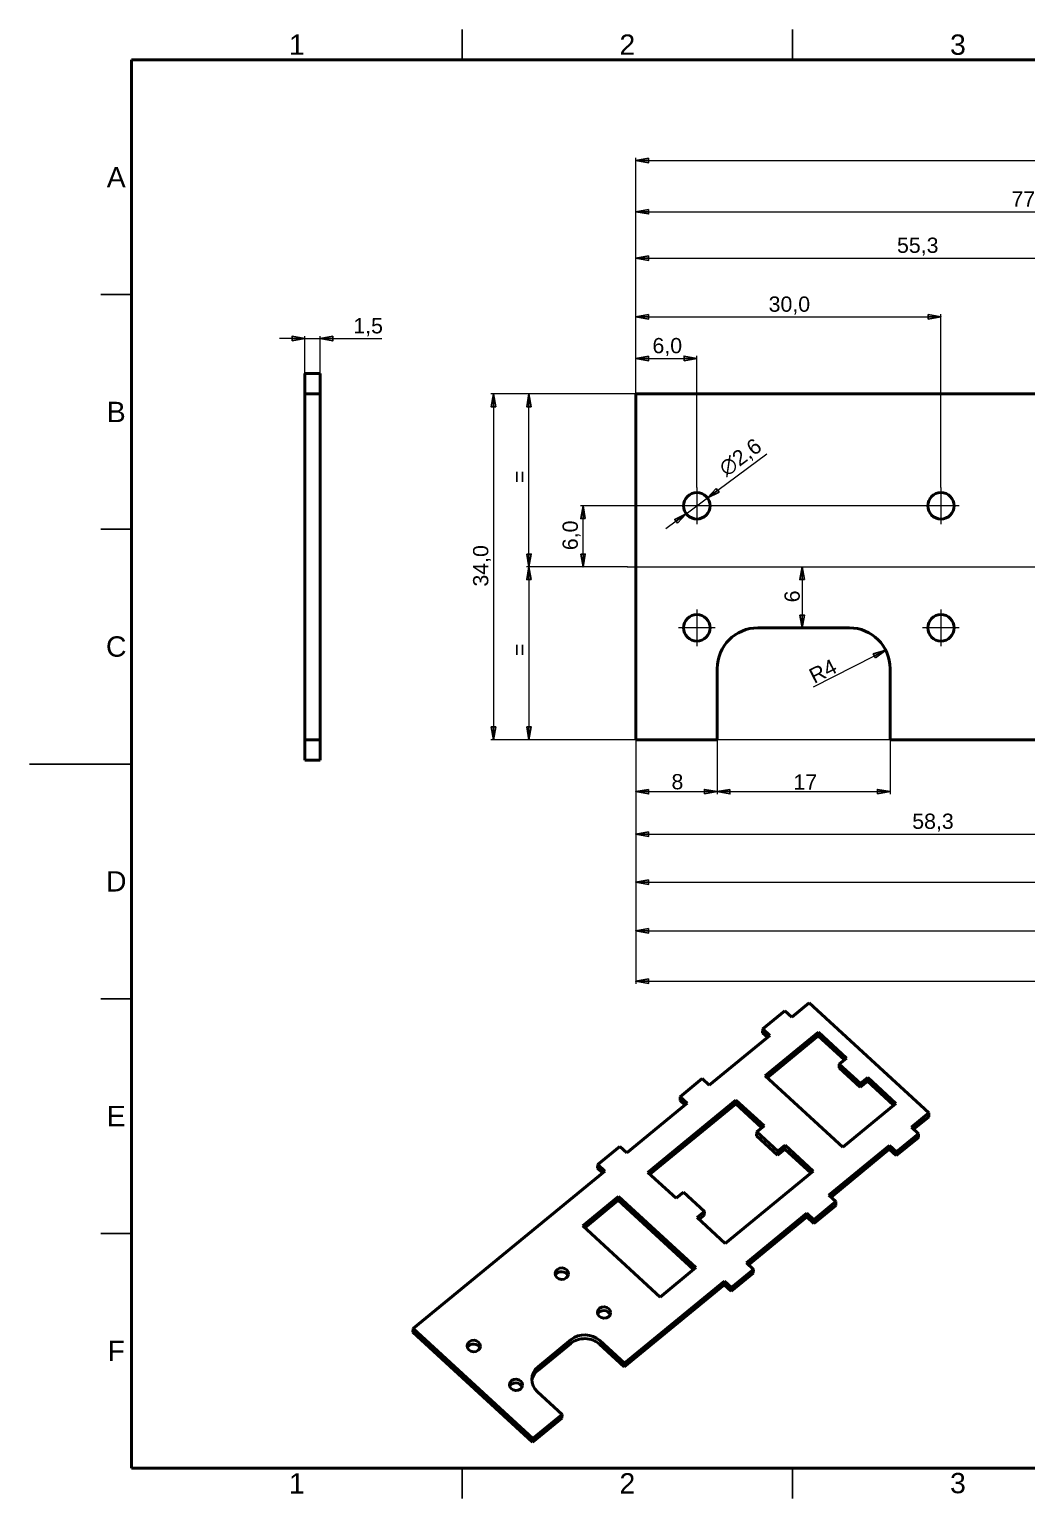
# Model space of a CAD drawing. Header units: millimetres. Extents: x 0 to 208, y 2 to 146.
# Drawn here: x 0 to 98, y 2 to 146.5 of the extents above; entities that cross this region are included whole.
import ezdxf

# ---------------------------------------------------------------- set-up
doc = ezdxf.new("R2010")
doc.units = ezdxf.units.MM
doc.header["$LTSCALE"] = 0.5
doc.linetypes.add('CHAIN', pattern=[0.3543, 0.2362, -0.0295, 0.0591, -0.0295])
for name, color, linetype, lineweight in [('Center Mark(INTECO)', 7, 'CHAIN', 18), ('Centerline(INTECO)', 7, 'CHAIN', 18), ('Dimensions(INTECO)', 7, 'Continuous', 25), ('Sketch Geometry(INTECO)', 7, 'Continuous', 50), ('Symbols(INTECO)', 7, 'Continuous', 18)]:
    doc.layers.add(name, color=color, linetype=linetype, lineweight=lineweight)
doc.layers.add('Visible Edges(INTECO)', color=7, linetype='Continuous', lineweight=50, true_color=0x262659)
doc.styles.add('Current-ISO-INTECO', font='arial.ttf')
doc.styles.add('Current-ISO-INTECODimensionsText', font='arial.ttf')
doc.dimstyles.new('ISO - INTECO', dxfattribs={"dimscale": 0.5, "dimtxt": 3, "dimasz": 2.5, "dimexe": 0.5, "dimexo": 0, "dimgap": 0.4, "dimtad": 1, "dimrnd": 1e-08, "dimzin": 0, "dimtxsty": 'Current-ISO-INTECODimensionsText', "dimblk": 'Filled-3', "dimcen": 0.09, "dimdle": 7, "dimclrd": 7, "dimclre": 7, "dimclrt": 7, "dimadec": 1, "dimazin": 0, "dimtfac": 0.666667, "dimtmove": 0, "dimatfit": 3, "dimfxl": 1, "dimtolj": 1, "dimlwd": 15, "dimlwe": 15, "dimarcsym": 0})

# ---------------------------------------------------------------- blocks, each defined once
blk = doc.blocks.new('Borders INTECO Okvir')
at = {"layer": 'Sketch Geometry(INTECO)', "lineweight": 25}
for p, q in [((85, 293), (85, 287)), ((150, 293), (150, 287)), ((14, 240.83), (20, 240.83)), ((14, 194.67), (20, 194.67)), ((17, 148.5), (-0.07, 148.5)), ((14, 148.5), (20, 148.5)), ((14, 102.33), (20, 102.33)), ((14, 56.17), (20, 56.17)), ((85, 4), (85, 10)), ((150, 4), (150, 10))]:
    blk.add_line(p, q, dxfattribs=at)
at = {"layer": 'Sketch Geometry(INTECO)'}
for p, q in [((410, 287), (20, 287)), ((20, 287), (20, 10)), ((20, 10), (410, 10))]:
    blk.add_line(p, q, dxfattribs=at)
at = {"layer": 'Symbols(INTECO)', "color": 7, "char_height": 4, "style": 'Current-ISO-INTECO'}
for s, insert, attachment_point in [('\\fArial|b0|i0;\\H4.0000;1', (52.5, 292), 2), ('\\fArial|b0|i0;\\H4.0000;2', (117.5, 292), 2), ('\\fArial|b0|i0;\\H4.0000;3', (182.5, 292), 2), ('\\fArial|b0|i0;\\H4.0000;A', (17, 263.92), 5), ('\\fArial|b0|i0;\\H4.0000;B', (17, 217.75), 5), ('\\fArial|b0|i0;\\H4.0000;C', (17, 171.58), 5), ('\\fArial|b0|i0;\\H4.0000;D', (17, 125.42), 5), ('\\fArial|b0|i0;\\H4.0000;E', (17, 79.25), 5), ('\\fArial|b0|i0;\\H4.0000;F', (17, 33.08), 5), ('\\fArial|b0|i0;\\H4.0000;1', (52.5, 5), 8), ('\\fArial|b0|i0;\\H4.0000;2', (117.5, 5), 8), ('\\fArial|b0|i0;\\H4.0000;3', (182.5, 5), 8)]:
    blk.add_mtext(s, dxfattribs=dict(at, insert=insert, attachment_point=attachment_point))
blk = doc.blocks.new('Filled-3')
at = {"color": 0}
for p, q in [((0, 0), (-1, 0.18)), ((-1, 0.18), (-1, -0.18)), ((-1, 0), (0, 0)), ((-1, -0.18), (0, 0))]:
    blk.add_line(p, q, dxfattribs=at)
at = {"color": 0, "flags": 128}
blk.add_lwpolyline([(-1, -0.18), (0, 0), (-1, 0.18), (-1, -0.18)], dxfattribs=at)
at = {"color": 0}
blk.add_solid([(-1, -0.18), (0, 0), (-1, 0.18), (-1, -0.18)], dxfattribs=at)
blk = doc.blocks.new('*D25')
at = {"layer": 'Defpoints', "color": 0, "linetype": 'Continuous', "transparency": 16777216}
for p in [(65.58, 114.14), (59.58, 110.64), (65.58, 101.44)]:
    blk.add_point(p, dxfattribs=at)
at = {"layer": 'Dimensions(INTECO)', "color": 7, "linetype": 'Continuous', "lineweight": 15, "transparency": 16777216}
for p, q in [((59.58, 110.64), (59.58, 114.39)), ((65.58, 101.44), (65.58, 114.39)), ((60.83, 114.14), (64.33, 114.14))]:
    blk.add_line(p, q, dxfattribs=at)
at = {"layer": 'Dimensions(INTECO)', "color": 7, "linetype": 'Continuous', "lineweight": 15, "transparency": 16777216, "xscale": 1.25, "yscale": 1.25, "zscale": 1.25, "rotation": 180}
blk.add_blockref('Filled-3', (59.58, 114.14), dxfattribs=at)
at = {"layer": 'Dimensions(INTECO)', "color": 7, "linetype": 'Continuous', "lineweight": 15, "transparency": 16777216, "xscale": 1.25, "yscale": 1.25, "zscale": 1.25}
blk.add_blockref('Filled-3', (65.58, 114.14), dxfattribs=at)
at = {"layer": 'Dimensions(INTECO)', "color": 7, "linetype": 'Continuous', "lineweight": 18, "transparency": 16777216, "insert": (61.22, 116.15), "char_height": 1.5, "attachment_point": 1, "style": 'Current-ISO-INTECODimensionsText'}
blk.add_mtext('\\A1;6,0', dxfattribs=at)
blk = doc.blocks.new('*D26')
at = {"layer": 'Defpoints', "color": 0, "linetype": 'Continuous', "transparency": 16777216}
for p in [(89.58, 118.23), (59.58, 110.64), (89.58, 101.44)]:
    blk.add_point(p, dxfattribs=at)
at = {"layer": 'Dimensions(INTECO)', "color": 7, "linetype": 'Continuous', "lineweight": 15, "transparency": 16777216}
for p, q in [((59.58, 110.64), (59.58, 118.48)), ((60.83, 118.23), (88.33, 118.23)), ((89.58, 101.44), (89.58, 118.48))]:
    blk.add_line(p, q, dxfattribs=at)
at = {"layer": 'Dimensions(INTECO)', "color": 7, "linetype": 'Continuous', "lineweight": 15, "transparency": 16777216, "xscale": 1.25, "yscale": 1.25, "zscale": 1.25, "rotation": 180}
blk.add_blockref('Filled-3', (59.58, 118.23), dxfattribs=at)
at = {"layer": 'Dimensions(INTECO)', "color": 7, "linetype": 'Continuous', "lineweight": 15, "transparency": 16777216, "xscale": 1.25, "yscale": 1.25, "zscale": 1.25}
blk.add_blockref('Filled-3', (89.58, 118.23), dxfattribs=at)
at = {"layer": 'Dimensions(INTECO)', "color": 7, "linetype": 'Continuous', "lineweight": 18, "transparency": 16777216, "insert": (72.64, 120.23), "char_height": 1.5, "attachment_point": 1, "style": 'Current-ISO-INTECODimensionsText'}
blk.add_mtext('\\A1;30,0', dxfattribs=at)
blk = doc.blocks.new('*D27')
at = {"layer": 'Defpoints', "color": 0, "linetype": 'Continuous', "transparency": 16777216}
for p in [(114.83, 124.01), (114.83, 112.89), (59.58, 110.64)]:
    blk.add_point(p, dxfattribs=at)
at = {"layer": 'Dimensions(INTECO)', "color": 7, "linetype": 'Continuous', "lineweight": 15, "transparency": 16777216}
for p, q in [((59.58, 110.64), (59.58, 124.26)), ((60.83, 124.01), (113.58, 124.01)), ((114.83, 112.89), (114.83, 124.26))]:
    blk.add_line(p, q, dxfattribs=at)
at = {"layer": 'Dimensions(INTECO)', "color": 7, "linetype": 'Continuous', "lineweight": 15, "transparency": 16777216, "xscale": 1.25, "yscale": 1.25, "zscale": 1.25, "rotation": 180}
blk.add_blockref('Filled-3', (59.58, 124.01), dxfattribs=at)
at = {"layer": 'Dimensions(INTECO)', "color": 7, "linetype": 'Continuous', "lineweight": 15, "transparency": 16777216, "xscale": 1.25, "yscale": 1.25, "zscale": 1.25}
blk.add_blockref('Filled-3', (114.83, 124.01), dxfattribs=at)
at = {"layer": 'Dimensions(INTECO)', "color": 7, "linetype": 'Continuous', "lineweight": 18, "transparency": 16777216, "insert": (85.26, 126.02), "char_height": 1.5, "attachment_point": 1, "style": 'Current-ISO-INTECODimensionsText'}
blk.add_mtext('\\A1;55,3', dxfattribs=at)
blk = doc.blocks.new('*D28')
at = {"layer": 'Defpoints', "color": 0, "linetype": 'Continuous', "transparency": 16777216}
for p in [(137.33, 128.57), (137.33, 112.64), (59.58, 110.64)]:
    blk.add_point(p, dxfattribs=at)
at = {"layer": 'Dimensions(INTECO)', "color": 7, "linetype": 'Continuous', "lineweight": 15, "transparency": 16777216}
for p, q in [((59.58, 110.64), (59.58, 128.82)), ((137.33, 112.64), (137.33, 128.82)), ((60.83, 128.57), (136.08, 128.57))]:
    blk.add_line(p, q, dxfattribs=at)
at = {"layer": 'Dimensions(INTECO)', "color": 7, "linetype": 'Continuous', "lineweight": 15, "transparency": 16777216, "xscale": 1.25, "yscale": 1.25, "zscale": 1.25, "rotation": 180}
blk.add_blockref('Filled-3', (59.58, 128.57), dxfattribs=at)
at = {"layer": 'Dimensions(INTECO)', "color": 7, "linetype": 'Continuous', "lineweight": 15, "transparency": 16777216, "xscale": 1.25, "yscale": 1.25, "zscale": 1.25}
blk.add_blockref('Filled-3', (137.33, 128.57), dxfattribs=at)
at = {"layer": 'Dimensions(INTECO)', "color": 7, "linetype": 'Continuous', "lineweight": 18, "transparency": 16777216, "insert": (96.51, 130.57), "char_height": 1.5, "attachment_point": 1, "style": 'Current-ISO-INTECODimensionsText'}
blk.add_mtext('\\A1;77,8', dxfattribs=at)
blk = doc.blocks.new('*D29')
at = {"layer": 'Defpoints', "color": 0, "linetype": 'Continuous', "transparency": 16777216}
for p in [(159.83, 133.61), (159.83, 112.89), (59.58, 110.64)]:
    blk.add_point(p, dxfattribs=at)
at = {"layer": 'Dimensions(INTECO)', "color": 7, "linetype": 'Continuous', "lineweight": 15, "transparency": 16777216}
for p, q in [((59.58, 110.64), (59.58, 133.86)), ((60.83, 133.61), (158.58, 133.61)), ((159.83, 112.89), (159.83, 133.86))]:
    blk.add_line(p, q, dxfattribs=at)
at = {"layer": 'Dimensions(INTECO)', "color": 7, "linetype": 'Continuous', "lineweight": 15, "transparency": 16777216, "xscale": 1.25, "yscale": 1.25, "zscale": 1.25, "rotation": 180}
blk.add_blockref('Filled-3', (59.58, 133.61), dxfattribs=at)
at = {"layer": 'Dimensions(INTECO)', "color": 7, "linetype": 'Continuous', "lineweight": 15, "transparency": 16777216, "xscale": 1.25, "yscale": 1.25, "zscale": 1.25}
blk.add_blockref('Filled-3', (159.83, 133.61), dxfattribs=at)
at = {"layer": 'Dimensions(INTECO)', "color": 7, "linetype": 'Continuous', "lineweight": 18, "transparency": 16777216, "insert": (107.25, 135.62), "char_height": 1.5, "attachment_point": 1, "style": 'Current-ISO-INTECODimensionsText'}
blk.add_mtext('\\A1;100,3', dxfattribs=at)
blk = doc.blocks.new('*D30')
at = {"layer": 'Defpoints', "color": 0, "linetype": 'Continuous', "transparency": 16777216}
for p in [(54.39, 99.64), (87.78, 99.64), (58.75, 93.64)]:
    blk.add_point(p, dxfattribs=at)
at = {"layer": 'Dimensions(INTECO)', "color": 7, "linetype": 'Continuous', "lineweight": 15, "transparency": 16777216}
for p, q in [((87.78, 99.64), (54.14, 99.64)), ((54.39, 94.89), (54.39, 98.39)), ((58.75, 93.64), (54.14, 93.64))]:
    blk.add_line(p, q, dxfattribs=at)
at = {"layer": 'Dimensions(INTECO)', "color": 7, "linetype": 'Continuous', "lineweight": 15, "transparency": 16777216, "xscale": 1.25, "yscale": 1.25, "zscale": 1.25}
for p, rotation in [((54.39, 99.64), 90), ((54.39, 93.64), 270)]:
    blk.add_blockref('Filled-3', p, dxfattribs=dict(at, rotation=rotation))
at = {"layer": 'Dimensions(INTECO)', "color": 7, "linetype": 'Continuous', "lineweight": 18, "transparency": 16777216, "insert": (52.38, 95.28), "char_height": 1.5, "attachment_point": 1, "rotation": 90, "style": 'Current-ISO-INTECODimensionsText'}
blk.add_mtext('\\A1;6,0', dxfattribs=at)
blk = doc.blocks.new('*D31')
at = {"layer": 'Defpoints', "color": 0, "linetype": 'Continuous', "transparency": 16777216}
for p in [(117.83, 96.64), (59.58, 76.64), (117.83, 67.36)]:
    blk.add_point(p, dxfattribs=at)
at = {"layer": 'Dimensions(INTECO)', "color": 7, "linetype": 'Continuous', "lineweight": 15, "transparency": 16777216}
for p, q in [((117.83, 96.64), (117.83, 67.11)), ((59.58, 76.64), (59.58, 67.11)), ((60.83, 67.36), (116.58, 67.36))]:
    blk.add_line(p, q, dxfattribs=at)
at = {"layer": 'Dimensions(INTECO)', "color": 7, "linetype": 'Continuous', "lineweight": 15, "transparency": 16777216, "xscale": 1.25, "yscale": 1.25, "zscale": 1.25, "rotation": 180}
blk.add_blockref('Filled-3', (59.58, 67.36), dxfattribs=at)
at = {"layer": 'Dimensions(INTECO)', "color": 7, "linetype": 'Continuous', "lineweight": 15, "transparency": 16777216, "xscale": 1.25, "yscale": 1.25, "zscale": 1.25}
blk.add_blockref('Filled-3', (117.83, 67.36), dxfattribs=at)
at = {"layer": 'Dimensions(INTECO)', "color": 7, "linetype": 'Continuous', "lineweight": 18, "transparency": 16777216, "insert": (86.76, 69.37), "char_height": 1.5, "attachment_point": 1, "style": 'Current-ISO-INTECODimensionsText'}
blk.add_mtext('\\A1;58,3', dxfattribs=at)
blk = doc.blocks.new('*D32')
at = {"layer": 'Defpoints', "color": 0, "linetype": 'Continuous', "transparency": 16777216}
for p in [(141.83, 82.64), (59.58, 76.64), (141.83, 62.64)]:
    blk.add_point(p, dxfattribs=at)
at = {"layer": 'Dimensions(INTECO)', "color": 7, "linetype": 'Continuous', "lineweight": 15, "transparency": 16777216}
for p, q in [((141.83, 82.64), (141.83, 62.39)), ((59.58, 76.64), (59.58, 62.39)), ((60.83, 62.64), (140.58, 62.64))]:
    blk.add_line(p, q, dxfattribs=at)
at = {"layer": 'Dimensions(INTECO)', "color": 7, "linetype": 'Continuous', "lineweight": 15, "transparency": 16777216, "xscale": 1.25, "yscale": 1.25, "zscale": 1.25, "rotation": 180}
blk.add_blockref('Filled-3', (59.58, 62.64), dxfattribs=at)
at = {"layer": 'Dimensions(INTECO)', "color": 7, "linetype": 'Continuous', "lineweight": 15, "transparency": 16777216, "xscale": 1.25, "yscale": 1.25, "zscale": 1.25}
blk.add_blockref('Filled-3', (141.83, 62.64), dxfattribs=at)
at = {"layer": 'Dimensions(INTECO)', "color": 7, "linetype": 'Continuous', "lineweight": 18, "transparency": 16777216, "insert": (100.2, 64.65), "char_height": 1.5, "attachment_point": 1, "style": 'Current-ISO-INTECODimensionsText'}
blk.add_mtext('\\A1;82,3', dxfattribs=at)
blk = doc.blocks.new('*D33')
at = {"layer": 'Defpoints', "color": 0, "linetype": 'Continuous', "transparency": 16777216}
for p in [(164.33, 82.64), (59.58, 76.64), (164.33, 57.85)]:
    blk.add_point(p, dxfattribs=at)
at = {"layer": 'Dimensions(INTECO)', "color": 7, "linetype": 'Continuous', "lineweight": 15, "transparency": 16777216}
for p, q in [((164.33, 82.64), (164.33, 57.6)), ((59.58, 76.64), (59.58, 57.6)), ((60.83, 57.85), (163.08, 57.85))]:
    blk.add_line(p, q, dxfattribs=at)
at = {"layer": 'Dimensions(INTECO)', "color": 7, "linetype": 'Continuous', "lineweight": 15, "transparency": 16777216, "xscale": 1.25, "yscale": 1.25, "zscale": 1.25, "rotation": 180}
blk.add_blockref('Filled-3', (59.58, 57.85), dxfattribs=at)
at = {"layer": 'Dimensions(INTECO)', "color": 7, "linetype": 'Continuous', "lineweight": 15, "transparency": 16777216, "xscale": 1.25, "yscale": 1.25, "zscale": 1.25}
blk.add_blockref('Filled-3', (164.33, 57.85), dxfattribs=at)
at = {"layer": 'Dimensions(INTECO)', "color": 7, "linetype": 'Continuous', "lineweight": 18, "transparency": 16777216, "insert": (111.07, 59.85), "char_height": 1.5, "attachment_point": 1, "style": 'Current-ISO-INTECODimensionsText'}
blk.add_mtext('\\A1;104,8', dxfattribs=at)
blk = doc.blocks.new('*D34')
at = {"layer": 'Defpoints', "color": 0, "linetype": 'Continuous', "transparency": 16777216}
for p in [(59.58, 76.64), (167.58, 76.64), (167.58, 52.89)]:
    blk.add_point(p, dxfattribs=at)
at = {"layer": 'Dimensions(INTECO)', "color": 7, "linetype": 'Continuous', "lineweight": 15, "transparency": 16777216}
for p, q in [((59.58, 76.64), (59.58, 52.64)), ((167.58, 76.64), (167.58, 52.64)), ((60.83, 52.89), (166.33, 52.89))]:
    blk.add_line(p, q, dxfattribs=at)
at = {"layer": 'Dimensions(INTECO)', "color": 7, "linetype": 'Continuous', "lineweight": 15, "transparency": 16777216, "xscale": 1.25, "yscale": 1.25, "zscale": 1.25, "rotation": 180}
blk.add_blockref('Filled-3', (59.58, 52.89), dxfattribs=at)
at = {"layer": 'Dimensions(INTECO)', "color": 7, "linetype": 'Continuous', "lineweight": 15, "transparency": 16777216, "xscale": 1.25, "yscale": 1.25, "zscale": 1.25}
blk.add_blockref('Filled-3', (167.58, 52.89), dxfattribs=at)
at = {"layer": 'Dimensions(INTECO)', "color": 7, "linetype": 'Continuous', "lineweight": 18, "transparency": 16777216, "insert": (121.16, 54.89), "char_height": 1.5, "attachment_point": 1, "style": 'Current-ISO-INTECODimensionsText'}
blk.add_mtext('\\A1;108,0', dxfattribs=at)
blk = doc.blocks.new('*D35')
at = {"layer": 'Defpoints', "color": 0, "linetype": 'Continuous', "transparency": 16777216}
for p in [(49.08, 110.64), (59.58, 110.64), (58.75, 93.64)]:
    blk.add_point(p, dxfattribs=at)
at = {"layer": 'Dimensions(INTECO)', "color": 7, "linetype": 'Continuous', "lineweight": 15, "transparency": 16777216}
for p, q in [((59.58, 110.64), (48.83, 110.64)), ((49.08, 94.89), (49.08, 109.39)), ((58.75, 93.64), (48.83, 93.64))]:
    blk.add_line(p, q, dxfattribs=at)
at = {"layer": 'Dimensions(INTECO)', "color": 7, "linetype": 'Continuous', "lineweight": 15, "transparency": 16777216, "xscale": 1.25, "yscale": 1.25, "zscale": 1.25}
for p, rotation in [((49.08, 110.64), 90), ((49.08, 93.64), 270)]:
    blk.add_blockref('Filled-3', p, dxfattribs=dict(at, rotation=rotation))
at = {"layer": 'Dimensions(INTECO)', "color": 7, "linetype": 'Continuous', "lineweight": 18, "transparency": 16777216, "insert": (47.38, 101.3), "char_height": 1.5, "attachment_point": 1, "rotation": 90, "style": 'Current-ISO-INTECODimensionsText'}
blk.add_mtext('\\A1; \\fArial|b0|i0;\\H1.5000;=', dxfattribs=at)
blk = doc.blocks.new('*D36')
at = {"layer": 'Defpoints', "color": 0, "linetype": 'Continuous', "transparency": 16777216}
for p in [(58.75, 93.64), (49.08, 76.64), (84.58, 76.64)]:
    blk.add_point(p, dxfattribs=at)
at = {"layer": 'Dimensions(INTECO)', "color": 7, "linetype": 'Continuous', "lineweight": 15, "transparency": 16777216}
for p, q in [((58.75, 93.64), (48.83, 93.64)), ((49.08, 92.39), (49.08, 77.89)), ((84.58, 76.64), (48.83, 76.64))]:
    blk.add_line(p, q, dxfattribs=at)
at = {"layer": 'Dimensions(INTECO)', "color": 7, "linetype": 'Continuous', "lineweight": 15, "transparency": 16777216, "xscale": 1.25, "yscale": 1.25, "zscale": 1.25}
for p, rotation in [((49.08, 93.64), 90), ((49.08, 76.64), 270)]:
    blk.add_blockref('Filled-3', p, dxfattribs=dict(at, rotation=rotation))
at = {"layer": 'Dimensions(INTECO)', "color": 7, "linetype": 'Continuous', "lineweight": 18, "transparency": 16777216, "insert": (47.38, 84.3), "char_height": 1.5, "attachment_point": 1, "rotation": 90, "style": 'Current-ISO-INTECODimensionsText'}
blk.add_mtext('\\A1; \\fArial|b0|i0;\\H1.5000;=', dxfattribs=at)
blk = doc.blocks.new('*D37')
at = {"layer": 'Defpoints', "color": 0, "linetype": 'Continuous', "transparency": 16777216}
for p in [(59.58, 110.64), (45.58, 76.64), (84.58, 76.64)]:
    blk.add_point(p, dxfattribs=at)
at = {"layer": 'Dimensions(INTECO)', "color": 7, "linetype": 'Continuous', "lineweight": 15, "transparency": 16777216}
for p, q in [((59.58, 110.64), (45.33, 110.64)), ((45.58, 109.39), (45.58, 77.89)), ((84.58, 76.64), (45.33, 76.64))]:
    blk.add_line(p, q, dxfattribs=at)
at = {"layer": 'Dimensions(INTECO)', "color": 7, "linetype": 'Continuous', "lineweight": 15, "transparency": 16777216, "xscale": 1.25, "yscale": 1.25, "zscale": 1.25}
for p, rotation in [((45.58, 110.64), 90), ((45.58, 76.64), 270)]:
    blk.add_blockref('Filled-3', p, dxfattribs=dict(at, rotation=rotation))
at = {"layer": 'Dimensions(INTECO)', "color": 7, "linetype": 'Continuous', "lineweight": 18, "transparency": 16777216, "insert": (43.58, 91.7), "char_height": 1.5, "attachment_point": 1, "rotation": 90, "style": 'Current-ISO-INTECODimensionsText'}
blk.add_mtext('\\A1;34,0', dxfattribs=at)
blk = doc.blocks.new('*D38')
at = {"layer": 'Defpoints', "color": 0, "linetype": 'Continuous', "transparency": 16777216}
for p in [(59.58, 76.64), (67.58, 76.64), (67.58, 71.53)]:
    blk.add_point(p, dxfattribs=at)
at = {"layer": 'Dimensions(INTECO)', "color": 7, "linetype": 'Continuous', "lineweight": 15, "transparency": 16777216}
for p, q in [((59.58, 76.64), (59.58, 71.28)), ((67.58, 76.64), (67.58, 71.28)), ((60.83, 71.53), (66.33, 71.53))]:
    blk.add_line(p, q, dxfattribs=at)
at = {"layer": 'Dimensions(INTECO)', "color": 7, "linetype": 'Continuous', "lineweight": 15, "transparency": 16777216, "xscale": 1.25, "yscale": 1.25, "zscale": 1.25, "rotation": 180}
blk.add_blockref('Filled-3', (59.58, 71.53), dxfattribs=at)
at = {"layer": 'Dimensions(INTECO)', "color": 7, "linetype": 'Continuous', "lineweight": 15, "transparency": 16777216, "xscale": 1.25, "yscale": 1.25, "zscale": 1.25}
blk.add_blockref('Filled-3', (67.58, 71.53), dxfattribs=at)
at = {"layer": 'Dimensions(INTECO)', "color": 7, "linetype": 'Continuous', "lineweight": 18, "transparency": 16777216, "insert": (63.09, 73.26), "char_height": 1.5, "attachment_point": 1, "style": 'Current-ISO-INTECODimensionsText'}
blk.add_mtext('\\A1;8', dxfattribs=at)
blk = doc.blocks.new('*D39')
at = {"layer": 'Defpoints', "color": 0, "linetype": 'Continuous', "transparency": 16777216}
for p in [(67.58, 76.64), (84.58, 76.64), (84.58, 71.53)]:
    blk.add_point(p, dxfattribs=at)
at = {"layer": 'Dimensions(INTECO)', "color": 7, "linetype": 'Continuous', "lineweight": 15, "transparency": 16777216}
for p, q in [((67.58, 76.64), (67.58, 71.28)), ((84.58, 76.64), (84.58, 71.28)), ((68.83, 71.53), (83.33, 71.53))]:
    blk.add_line(p, q, dxfattribs=at)
at = {"layer": 'Dimensions(INTECO)', "color": 7, "linetype": 'Continuous', "lineweight": 15, "transparency": 16777216, "xscale": 1.25, "yscale": 1.25, "zscale": 1.25, "rotation": 180}
blk.add_blockref('Filled-3', (67.58, 71.53), dxfattribs=at)
at = {"layer": 'Dimensions(INTECO)', "color": 7, "linetype": 'Continuous', "lineweight": 15, "transparency": 16777216, "xscale": 1.25, "yscale": 1.25, "zscale": 1.25}
blk.add_blockref('Filled-3', (84.58, 71.53), dxfattribs=at)
at = {"layer": 'Dimensions(INTECO)', "color": 7, "linetype": 'Continuous', "lineweight": 18, "transparency": 16777216, "insert": (75.08, 73.23), "char_height": 1.5, "attachment_point": 1, "style": 'Current-ISO-INTECODimensionsText'}
blk.add_mtext('\\A1;17', dxfattribs=at)
blk = doc.blocks.new('*D40')
at = {"layer": 'Defpoints', "color": 0, "linetype": 'Continuous', "transparency": 16777216}
for p in [(75.93, 93.64), (75.93, 87.64), (75.93, 87.64)]:
    blk.add_point(p, dxfattribs=at)
at = {"layer": 'Dimensions(INTECO)', "color": 7, "linetype": 'Continuous', "lineweight": 15, "transparency": 16777216}
blk.add_line((75.93, 92.39), (75.93, 88.89), dxfattribs=at)
at = {"layer": 'Dimensions(INTECO)', "color": 7, "linetype": 'Continuous', "lineweight": 15, "transparency": 16777216, "xscale": 1.25, "yscale": 1.25, "zscale": 1.25}
for p, rotation in [((75.93, 93.64), 90), ((75.93, 87.64), 270)]:
    blk.add_blockref('Filled-3', p, dxfattribs=dict(at, rotation=rotation))
at = {"layer": 'Dimensions(INTECO)', "color": 7, "linetype": 'Continuous', "lineweight": 18, "transparency": 16777216, "insert": (74.2, 90.15), "char_height": 1.5, "attachment_point": 1, "rotation": 90, "style": 'Current-ISO-INTECODimensionsText'}
blk.add_mtext('\\A1;6', dxfattribs=at)
blk = doc.blocks.new('*D41')
at = {"layer": 'Defpoints', "color": 0, "linetype": 'Continuous', "transparency": 16777216}
for p in [(84.15, 85.45), (80.58, 83.64)]:
    blk.add_point(p, dxfattribs=at)
at = {"layer": 'Dimensions(INTECO)', "color": 7, "linetype": 'Continuous', "lineweight": 15, "transparency": 16777216}
blk.add_line((77.04, 81.84), (83.04, 84.89), dxfattribs=at)
at = {"layer": 'Dimensions(INTECO)', "color": 7, "linetype": 'Continuous', "lineweight": 15, "transparency": 16777216, "xscale": 1.25, "yscale": 1.25, "zscale": 1.25, "rotation": 26.90815005228763}
blk.add_blockref('Filled-3', (84.15, 85.45), dxfattribs=at)
at = {"layer": 'Dimensions(INTECO)', "color": 7, "linetype": 'Continuous', "lineweight": 18, "transparency": 16777216, "insert": (76.44, 83.45), "char_height": 1.5, "attachment_point": 1, "rotation": 26.9082, "style": 'Current-ISO-INTECODimensionsText'}
blk.add_mtext('\\A1;R4', dxfattribs=at)
blk = doc.blocks.new('*D42')
at = {"layer": 'Defpoints', "color": 0, "linetype": 'Continuous', "transparency": 16777216}
for p in [(66.63, 100.42), (64.54, 98.87)]:
    blk.add_point(p, dxfattribs=at)
at = {"layer": 'Dimensions(INTECO)', "color": 7, "linetype": 'Continuous', "lineweight": 15, "transparency": 16777216}
for p, q in [((67.63, 101.17), (72.46, 104.77)), ((64.54, 98.87), (66.63, 100.42)), ((63.54, 98.12), (62.54, 97.37))]:
    blk.add_line(p, q, dxfattribs=at)
at = {"layer": 'Dimensions(INTECO)', "color": 7, "linetype": 'Continuous', "lineweight": 15, "transparency": 16777216, "xscale": 1.25, "yscale": 1.25, "zscale": 1.25}
for p, rotation in [((66.63, 100.42), 216.7092770023711), ((64.54, 98.87), 36.70927700237108)]:
    blk.add_blockref('Filled-3', p, dxfattribs=dict(at, rotation=rotation))
at = {"layer": 'Dimensions(INTECO)', "color": 7, "linetype": 'Continuous', "lineweight": 18, "transparency": 16777216, "insert": (67.57, 103.69), "char_height": 1.5, "attachment_point": 1, "rotation": 36.7093, "style": 'Current-ISO-INTECODimensionsText'}
blk.add_mtext('\\A1;∅2,6', dxfattribs=at)
blk = doc.blocks.new('*D50')
at = {"layer": 'Defpoints', "color": 0, "linetype": 'Continuous', "transparency": 16777216}
for p in [(28.54, 116.09), (27.04, 110.64), (28.54, 110.64)]:
    blk.add_point(p, dxfattribs=at)
at = {"layer": 'Dimensions(INTECO)', "color": 7, "linetype": 'Continuous', "lineweight": 15, "transparency": 16777216}
for p, q in [((25.79, 116.09), (24.54, 116.09)), ((27.04, 110.64), (27.04, 116.34)), ((27.04, 116.09), (28.54, 116.09)), ((28.54, 110.64), (28.54, 116.34)), ((29.79, 116.09), (34.61, 116.09))]:
    blk.add_line(p, q, dxfattribs=at)
at = {"layer": 'Dimensions(INTECO)', "color": 7, "linetype": 'Continuous', "lineweight": 15, "transparency": 16777216, "xscale": 1.25, "yscale": 1.25, "zscale": 1.25}
blk.add_blockref('Filled-3', (27.04, 116.09), dxfattribs=at)
at = {"layer": 'Dimensions(INTECO)', "color": 7, "linetype": 'Continuous', "lineweight": 15, "transparency": 16777216, "xscale": 1.25, "yscale": 1.25, "zscale": 1.25, "rotation": 180}
blk.add_blockref('Filled-3', (28.54, 116.09), dxfattribs=at)
at = {"layer": 'Dimensions(INTECO)', "color": 7, "linetype": 'Continuous', "lineweight": 18, "transparency": 16777216, "insert": (31.81, 118.1), "char_height": 1.5, "attachment_point": 1, "style": 'Current-ISO-INTECODimensionsText'}
blk.add_mtext('\\A1;1,5', dxfattribs=at)

msp = doc.modelspace()

# ---------------------------------------------------------------- linework, layer by layer
at = {"layer": 'Center Mark(INTECO)', "linetype": 'Continuous'}
for p, q in [((65.583, 101.443), (65.583, 97.843)), ((89.583, 101.443), (89.583, 97.843)), ((67.383, 99.643), (63.783, 99.643)), ((91.383, 99.643), (87.783, 99.643)), ((65.583, 89.443), (65.583, 85.843)), ((89.583, 89.443), (89.583, 85.843)), ((67.383, 87.643), (63.783, 87.643)), ((91.383, 87.643), (87.783, 87.643))]:
    msp.add_line(p, q, dxfattribs=at)
at = {"layer": 'Centerline(INTECO)', "linetype": 'Continuous'}
msp.add_line((58.747, 93.643), (168.81, 93.643), dxfattribs=at)
at = {"layer": 'Visible Edges(INTECO)'}
for p, q in [((27.038, 112.643), (28.538, 112.643)), ((27.038, 110.643), (27.038, 112.643)), ((28.538, 112.643), (28.538, 110.643)), ((28.538, 110.643), (27.038, 110.643)), ((27.038, 76.643), (27.038, 110.643)), ((28.538, 76.643), (28.538, 110.643)), ((111.833, 110.643), (59.583, 110.643)), ((59.583, 110.643), (59.583, 76.643)), ((71.583, 87.643), (80.583, 87.643)), ((67.583, 76.643), (67.583, 83.643)), ((84.583, 83.643), (84.583, 76.643)), ((27.038, 76.643), (27.038, 74.643)), ((28.538, 76.643), (27.038, 76.643)), ((28.538, 76.643), (28.538, 74.643)), ((59.583, 76.643), (67.583, 76.643)), ((84.583, 76.643), (111.833, 76.643)), ((27.038, 74.643), (28.538, 74.643)), ((76.635, 50.746), (74.922, 49.338)), ((88.399, 39.927), (76.635, 50.746)), ((74.229, 49.975), (72.065, 48.196)), ((74.922, 49.338), (74.229, 49.975)), ((72.065, 48.196), (72.046, 47.826)), ((72.535, 47.377), (72.046, 47.826)), ((72.065, 48.196), (72.757, 47.56)), ((72.309, 43.575), (77.539, 47.874)), ((77.519, 47.504), (77.539, 47.874)), ((77.539, 47.874), (80.307, 45.328)), ((72.757, 47.56), (66.806, 42.668)), ((77.519, 47.504), (72.512, 43.388)), ((80.084, 45.145), (77.519, 47.504)), ((80.307, 45.328), (79.585, 44.735)), ((79.921, 36.575), (72.309, 43.575)), ((79.585, 44.735), (79.566, 44.365)), ((81.642, 42.456), (79.566, 44.365)), ((79.585, 44.735), (81.662, 42.826)), ((81.662, 42.826), (82.383, 43.419)), ((82.383, 43.419), (82.364, 43.049)), ((82.383, 43.419), (85.151, 40.873)), ((66.114, 43.305), (63.95, 41.526)), ((66.806, 42.668), (66.114, 43.305)), ((82.364, 43.049), (81.642, 42.456)), ((81.662, 42.826), (81.642, 42.456)), ((84.928, 40.69), (82.364, 43.049)), ((64.642, 40.89), (58.69, 35.998)), ((60.766, 34.089), (69.423, 41.204)), ((69.404, 40.834), (60.969, 33.902)), ((63.95, 41.526), (63.93, 41.156)), ((64.419, 40.707), (63.93, 41.156)), ((63.95, 41.526), (64.642, 40.89)), ((69.404, 40.834), (69.423, 41.204)), ((71.968, 38.475), (69.404, 40.834)), ((69.423, 41.204), (72.191, 38.658)), ((85.151, 40.873), (79.921, 36.575)), ((86.686, 38.519), (88.399, 39.927)), ((86.89, 38.332), (88.38, 39.557)), ((88.38, 39.557), (88.399, 39.927)), ((71.47, 38.065), (71.45, 37.695)), ((73.526, 35.786), (71.45, 37.695)), ((72.191, 38.658), (71.47, 38.065)), ((71.47, 38.065), (73.546, 36.156)), ((87.378, 37.883), (85.214, 36.104)), ((86.686, 38.519), (87.378, 37.883)), ((87.378, 37.883), (87.359, 37.513)), ((57.998, 36.635), (55.834, 34.856)), ((58.69, 35.998), (57.998, 36.635)), ((74.248, 36.379), (73.526, 35.786)), ((73.546, 36.156), (73.526, 35.786)), ((73.546, 36.156), (74.267, 36.749)), ((74.267, 36.749), (74.248, 36.379)), ((76.813, 34.02), (74.248, 36.379)), ((74.267, 36.749), (77.035, 34.203)), ((78.57, 31.849), (84.522, 36.741)), ((78.774, 31.662), (84.503, 36.371)), ((84.503, 36.371), (84.522, 36.741)), ((85.195, 35.734), (84.503, 36.371)), ((85.214, 36.104), (84.522, 36.741)), ((87.359, 37.513), (85.195, 35.734)), ((55.834, 34.856), (55.814, 34.486)), ((55.834, 34.856), (56.526, 34.22)), ((85.214, 36.104), (85.195, 35.734)), ((56.526, 34.22), (37.679, 18.731)), ((56.303, 34.037), (55.814, 34.486)), ((63.534, 31.543), (60.766, 34.089)), ((77.035, 34.203), (68.379, 27.089)), ((63.534, 31.543), (64.256, 32.136)), ((64.256, 32.136), (66.332, 30.227)), ((78.57, 31.849), (79.262, 31.213)), ((54.364, 28.827), (57.88, 31.718)), ((57.861, 31.348), (54.567, 28.64)), ((57.861, 31.348), (57.88, 31.718)), ((65.27, 24.534), (57.861, 31.348)), ((57.88, 31.718), (65.493, 24.717)), ((79.243, 30.843), (77.079, 29.064)), ((79.262, 31.213), (77.098, 29.434)), ((79.262, 31.213), (79.243, 30.843)), ((66.332, 30.227), (65.61, 29.634)), ((68.379, 27.089), (65.61, 29.634)), ((66.312, 29.857), (65.814, 29.447)), ((66.332, 30.227), (66.312, 29.857)), ((70.455, 25.179), (76.406, 30.071)), ((70.658, 24.992), (76.387, 29.701)), ((76.387, 29.701), (76.406, 30.071)), ((77.079, 29.064), (76.387, 29.701)), ((77.098, 29.434), (76.406, 30.071)), ((77.098, 29.434), (77.079, 29.064)), ((61.976, 21.827), (54.364, 28.827)), ((65.493, 24.717), (61.976, 21.827)), ((70.455, 25.179), (71.147, 24.543)), ((58.461, 15.323), (68.29, 23.401)), ((68.271, 23.031), (68.29, 23.401)), ((68.982, 22.764), (68.29, 23.401)), ((71.127, 24.173), (68.963, 22.394)), ((71.147, 24.543), (68.982, 22.764)), ((71.147, 24.543), (71.127, 24.173)), ((58.442, 14.953), (68.271, 23.031)), ((68.963, 22.394), (68.271, 23.031)), ((68.982, 22.764), (68.963, 22.394)), ((37.66, 18.36), (37.679, 18.731)), ((37.66, 18.36), (49.424, 7.542)), ((37.679, 18.731), (49.444, 7.912)), ((49.966, 14.969), (53.212, 17.637)), ((56.039, 17.55), (58.461, 15.323)), ((53.193, 17.267), (49.947, 14.599)), ((58.442, 14.953), (56.02, 17.18)), ((58.461, 15.323), (58.442, 14.953)), ((52.329, 10.283), (49.907, 12.511)), ((49.444, 7.912), (52.329, 10.283)), ((52.31, 9.913), (52.329, 10.283)), ((49.424, 7.542), (52.31, 9.913)), ((49.424, 7.542), (49.444, 7.912))]:
    msp.add_line(p, q, dxfattribs=at)
for centre in [(65.583, 99.643), (89.583, 99.643), (65.583, 87.643), (89.583, 87.643)]:
    msp.add_circle(centre, 1.3, dxfattribs=at)
for centre, start, end in [((71.583, 83.643), 90, 180), ((80.583, 83.643), 0, 90)]:
    msp.add_arc(centre, 4, start, end, dxfattribs=at)
for centre in [(52.306, 24.124), (56.459, 20.305), (43.65, 17.009), (47.802, 13.191)]:
    msp.add_ellipse(centre, major_axis=(0.649, -0.034), ratio=0.869406, dxfattribs=at)
for centre, major_axis, start_param, end_param in [((52.287, 23.754), (0.649, -0.034), 0.3340537, 2.807539), ((56.439, 19.935), (0.649, -0.034), 0.3340537, 2.807539), ((54.577, 15.994), (1.997, -0.104), 0.8099808, 2.3807772), ((54.596, 16.364), (-1.997, 0.104), 3.9515735, 5.5223698), ((43.63, 16.639), (0.649, -0.034), 0.3340537, 2.807539), ((51.35, 13.696), (-1.997, 0.104), 5.5223698, 7.0931661), ((51.331, 13.326), (-1.997, 0.104), 5.5223698, 6.1764231), ((47.782, 12.82), (0.649, -0.034), 0.3340537, 2.807539)]:
    msp.add_ellipse(centre, major_axis=major_axis, ratio=0.869406, start_param=start_param, end_param=end_param, dxfattribs=at)

# ---------------------------------------------------------------- block references
at = {"xscale": 0.5, "yscale": 0.5, "zscale": 0.5}
msp.add_blockref('Borders INTECO Okvir', (0, 0), dxfattribs=at)

# ---------------------------------------------------------------- dimensions: what is measured, and where the dimension line sits
at = {"layer": 'Dimensions(INTECO)', "color": 7, "linetype": 'Continuous', "lineweight": 18}
for base, p1, p2, angle, override, picture, middle in [((159.832921507, 133.612365171), (59.582921507, 110.642815615), (159.832921507, 112.892815615), 180, {"dimgap": 0.4, "dimdec": 1, "dimtol": 0, "dimlim": 0, "dimtp": 0, "dimtm": 0, "dimtdec": 1, "dimtofl": 0, "dimatfit": 1}, '*D29', (109.707921507, 133.612365171)), ((137.332921507, 128.566678759), (59.582921507, 110.642815615), (137.332921507, 112.642815615), 180, {"dimgap": 0.4, "dimdec": 1, "dimtol": 0, "dimlim": 0, "dimtp": 0, "dimtm": 0, "dimtdec": 1, "dimtofl": 0, "dimatfit": 1}, '*D28', (98.457921507, 128.566678759)), ((114.832921507, 124.013254436), (59.582921507, 110.642815615), (114.832921507, 112.892815615), 180, {"dimgap": 0.4, "dimdec": 1, "dimtol": 0, "dimlim": 0, "dimtp": 0, "dimtm": 0, "dimtdec": 1, "dimtofl": 0, "dimatfit": 1}, '*D27', (87.207921507, 124.013254436)), ((89.583, 118.229), (59.583, 110.643), (89.583, 101.443), 180, {"dimgap": 0.4, "dimdec": 1, "dimtol": 0, "dimlim": 0, "dimtp": 0, "dimtm": 0, "dimtdec": 1, "dimtofl": 0, "dimatfit": 1}, '*D26', (74.583, 118.229)), ((65.583, 114.143), (59.583, 110.643), (65.583, 101.443), 180, {"dimgap": 0.4, "dimdec": 1, "dimtol": 0, "dimlim": 0, "dimtp": 0, "dimtm": 0, "dimtdec": 1, "dimtofl": 0, "dimatfit": 1}, '*D25', (62.583, 114.143)), ((45.583, 76.643), (59.583, 110.643), (84.583, 76.643), 90, {"dimgap": 0.4, "dimdec": 1, "dimtol": 0, "dimlim": 0, "dimtp": 0, "dimtm": 0, "dimtdec": 1, "dimtofl": 0, "dimatfit": 1}, '*D37', (45.583, 93.643)), ((54.387, 99.643), (58.747, 93.643), (87.783, 99.643), 270, {"dimgap": 0.4, "dimdec": 1, "dimtol": 0, "dimlim": 0, "dimtp": 0, "dimtm": 0, "dimtdec": 1, "dimtofl": 0, "dimatfit": 1}, '*D30', (54.387, 96.643)), ((117.832921507, 67.364658073), (59.582921507, 76.642815615), (117.832921507, 96.642815615), 180, {"dimgap": 0.4, "dimdec": 1, "dimtol": 0, "dimlim": 0, "dimtp": 0, "dimtm": 0, "dimtdec": 1, "dimtofl": 0, "dimatfit": 1}, '*D31', (88.707921507, 67.364658073)), ((75.929, 87.643), (75.929, 93.643), (75.929, 87.643), 270, {"dimgap": 0.4, "dimdec": 0, "dimse1": 1, "dimse2": 1, "dimtol": 0, "dimlim": 0, "dimtp": 0, "dimtm": 0, "dimtdec": 0, "dimtofl": 0, "dimatfit": 1}, '*D40', (75.929, 90.643)), ((141.832921507, 62.642815615), (59.582921507, 76.642815615), (141.832921507, 82.642815615), 180, {"dimgap": 0.4, "dimdec": 1, "dimtol": 0, "dimlim": 0, "dimtp": 0, "dimtm": 0, "dimtdec": 1, "dimtofl": 0, "dimatfit": 1}, '*D32', (102.145714223, 62.642815615)), ((164.332921507, 57.850393843), (59.582921507, 76.642815615), (164.332921507, 82.642815615), 180, {"dimgap": 0.4, "dimdec": 1, "dimtol": 0, "dimlim": 0, "dimtp": 0, "dimtm": 0, "dimtdec": 1, "dimtofl": 0, "dimatfit": 1}, '*D33', (113.531758115, 57.850393843)), ((167.583, 52.889), (59.583, 76.643), (167.583, 76.643), 180, {"dimgap": 0.4, "dimdec": 1, "dimtol": 0, "dimlim": 0, "dimtp": 0, "dimtm": 0, "dimtdec": 1, "dimtofl": 0, "dimatfit": 1}, '*D34', (123.617, 52.889)), ((67.583, 71.527), (59.583, 76.643), (67.583, 76.643), 180, {"dimgap": 0.4, "dimdec": 0, "dimtol": 0, "dimlim": 0, "dimtp": 0, "dimtm": 0, "dimtdec": 0, "dimtofl": 0, "dimatfit": 1}, '*D38', (63.583, 71.527))]:
    dim = msp.add_linear_dim(base=base, p1=p1, p2=p2, angle=angle, dimstyle='ISO - INTECO', override=override, dxfattribs=at)
    dim.commit()
    dim.dimension.update_dxf_attribs({"geometry": picture, "text_midpoint": middle, "dimtype": 160})
for base, p1, p2, override, picture, middle in [((28.538, 116.093), (27.038, 110.643), (28.538, 110.643), {"dimgap": 0.4, "dimdec": 1, "dimtol": 0, "dimlim": 0, "dimtp": 0, "dimtm": 0, "dimtdec": 1, "dimtofl": 1, "dimatfit": 1}, '*D50', (33.113, 116.093)), ((84.583, 71.527), (67.583, 76.643), (84.583, 76.643), {"dimgap": 0.4, "dimdec": 0, "dimtol": 0, "dimlim": 0, "dimtp": 0, "dimtm": 0, "dimtdec": 0, "dimtofl": 0, "dimatfit": 1}, '*D39', (76.083, 71.527))]:
    dim = msp.add_linear_dim(base=base, p1=p1, p2=p2, dimstyle='ISO - INTECO', override=override, dxfattribs=at)
    dim.commit()
    dim.dimension.update_dxf_attribs({"geometry": picture, "text_midpoint": middle, "dimtype": 160})
for base, p2, picture, middle in [((49.083, 110.643), (59.583, 110.643), '*D35', (49.083, 102.143)), ((49.083, 76.643), (84.583, 76.643), '*D36', (49.083, 85.143))]:
    dim = msp.add_linear_dim(base=base, p1=(58.747, 93.643), p2=p2, angle=270, text=' \\fArial|b0|i0;\\H1.5000;=', dimstyle='ISO - INTECO', override={"dimgap": 0.4, "dimdec": 2, "dimtol": 0, "dimlim": 0, "dimtp": 0, "dimtm": 0, "dimtdec": 2, "dimtofl": 0, "dimatfit": 1}, dxfattribs=at)
    dim.commit()
    dim.dimension.update_dxf_attribs({"geometry": picture, "text_midpoint": middle, "dimtype": 160})
dim = msp.add_diameter_dim_2p(p1=(64.541, 98.866), p2=(66.625, 100.42), dimstyle='ISO - INTECO', override={"dimgap": 0.4, "dimdec": 1, "dimlfac": 1, "dimtol": 0, "dimlim": 0, "dimtp": 0, "dimtm": 0, "dimtdec": 1, "dimatfit": 2}, dxfattribs=at)
dim.commit()
dim.dimension.update_dxf_attribs({"geometry": '*D42', "text_midpoint": (70.547, 103.344), "dimtype": 163})
dim = msp.add_radius_dim(center=(80.583, 83.643), mpoint=(84.15, 85.453), dimstyle='ISO - INTECO', override={"dimgap": 0.4, "dimdec": 0, "dimlfac": 1, "dimcen": 0, "dimtol": 0, "dimlim": 0, "dimtp": 0, "dimtm": 0, "dimtdec": 0, "dimtofl": 0}, dxfattribs=at)
dim.commit()
dim.dimension.update_dxf_attribs({"geometry": '*D41', "text_midpoint": (78.289, 82.479), "dimtype": 164})

doc.saveas('drawing.dxf')
